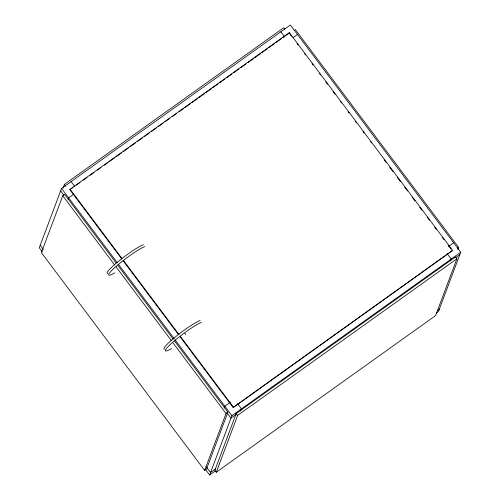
<?xml version="1.0" encoding="UTF-8"?>
<svg xmlns="http://www.w3.org/2000/svg" width="500" height="500" viewBox="0 0 500 500"><rect width="100%" height="100%" fill="white"/><g stroke="black" fill="none" stroke-linecap="round" stroke-linejoin="round"><path stroke-width="0.75" d="M436.519 312.944L438.425 311.581L460.731 252.244L290.375 25L61.575 188.419L39.269 247.756L42.375 251.894M63.087 188L64.456 184.356L283.719 27.75L284.788 29.169M116.119 263.025L64.662 194.387L62.75 195.75L41.381 252.613L204.638 470.394L206.544 469.031L227.919 412.163L174.587 341.031M121.812 259.012L69.894 189.744L70.075 189.25L289.337 32.644L452.6 250.419L233.15 407.525L180.287 337.013M68.131 199.331L68.675 197.887L73.756 194.256M289.156 33.138L289.337 32.644M224.137 408.05L224.831 406.194L230.55 402.106M204.638 470.394L226.012 413.525L227.919 412.163M233.15 407.525L452.6 250.419M205.194 469.081L209.625 475L231.931 415.662L460.731 252.244M236.231 413.494L214.856 470.356L216.281 472.25L435.544 315.644L456.919 258.781L455.5 256.887L236.231 413.494L237.65 415.387L216.281 472.25M240.65 411.025L241.462 408.856L237.469 403.525M450.5 260.906L451.194 259.056L447.2 253.731M457.8 249.575L458.619 247.387L295.363 29.606L294.094 30.519M69.894 189.744L73.069 187.475M76.244 185.206L80.062 182.481M83.238 180.212L87.05 177.488M90.231 175.219L94.044 172.5M97.219 170.225L101.031 167.506M104.213 165.231L108.025 162.512M109.294 161.6L115.013 157.519M116.287 156.613L121.369 152.975M123.275 151.619L128.363 147.988M130.269 146.625L135.35 142.994M137.256 141.631L142.344 138M144.25 136.637L149.331 133.006M151.244 131.644L156.325 128.012M158.231 126.65L163.319 123.019M165.225 121.656L169.669 118.481M172.213 116.662L176.663 113.488M179.206 111.669L183.656 108.494M184.925 107.581L190.644 103.5M191.919 102.594L197.638 98.506M198.906 97.6L204.625 93.513M205.9 92.606L211.619 88.519M212.887 87.613L217.975 83.981M219.881 82.619L224.963 78.987M226.869 77.625L231.956 73.994M233.863 72.631L238.944 69M240.85 67.638L245.938 64.006M247.844 62.644L253.562 58.556M254.838 57.65L260.556 53.569M261.825 52.656L267.544 48.575M268.819 47.663L274.538 43.581M275.806 42.669L281.525 38.587M282.8 37.681L288.519 33.594M293.019 37.644L297.469 34.469M448.544 246.406L453.631 242.775M457.35 248.294L458.619 247.387M236.088 414.506L231 418.137L226.788 412.519M455.988 257.444L459.8 254.719M237.65 415.387L456.919 258.781M215.644 468.894L210.556 472.525L206.344 466.906M437.45 310.475L439.356 309.113M209.625 475L215.35 470.913M289.625 33.763L291.494 36.256M297.106 43.75L298.044 44.994M304.594 53.731L305.525 54.981M312.075 63.712L313.012 64.963M319.562 73.7L320.494 74.95M325.644 81.812L327.512 84.306M333.125 91.794L335 94.294M340.613 101.781L341.544 103.025M348.094 111.762L349.031 113.012M355.581 121.75L356.519 122.994M363.062 131.731L364 132.981M370.55 141.713L371.488 142.963M384.113 159.812L385.988 162.306M389.731 167.3L393.006 171.669M397.212 177.281L400.487 181.65M404.7 187.269L407.506 191.012M412.181 197.25L414.988 200.994M419.669 207.237L422.006 210.356M427.15 217.219L429.494 220.338M434.637 227.206L436.506 229.7M442.119 237.188L443.994 239.681M448.2 245.3L451.006 249.044M280.837 31.806L284.581 36.806M71.106 181.606L74.85 186.6M184.838 333.312L185.769 334.562M70.075 189.25L122 258.519M123.406 260.387L179.069 334.644M180.475 336.519L233.337 407.031M123.219 260.881L178.419 334.519M64.456 184.356L65.875 186.25M61.575 188.419L117.269 262.706M118.675 264.581L174.369 338.875M175.3 340.125L231.931 415.662M117.987 265.525L173.188 339.156M60.644 190.888L63.919 195.263M62.75 195.75L114.675 265.012M116.081 266.887L171.281 340.519M173.15 343.013L226.012 413.525M40.2 245.281L43.306 249.425M107.744 273.369A23.844 2.894 -36.9 0 1 119.381 260.556A23.844 2.894 -36.9 0 1 143.3 244.75M114.763 272.894A23.844 2.894 -36.9 0 1 116.044 266.438A23.844 2.894 -36.9 0 1 144.719 246.644M164.525 349.119A23.844 2.894 -36.9 0 1 176.169 336.306A23.844 2.894 -36.9 0 1 200.087 320.5M171.544 348.644A23.844 2.894 -36.9 0 1 172.825 342.188A23.844 2.894 -36.9 0 1 201.506 322.394"/></g></svg>
